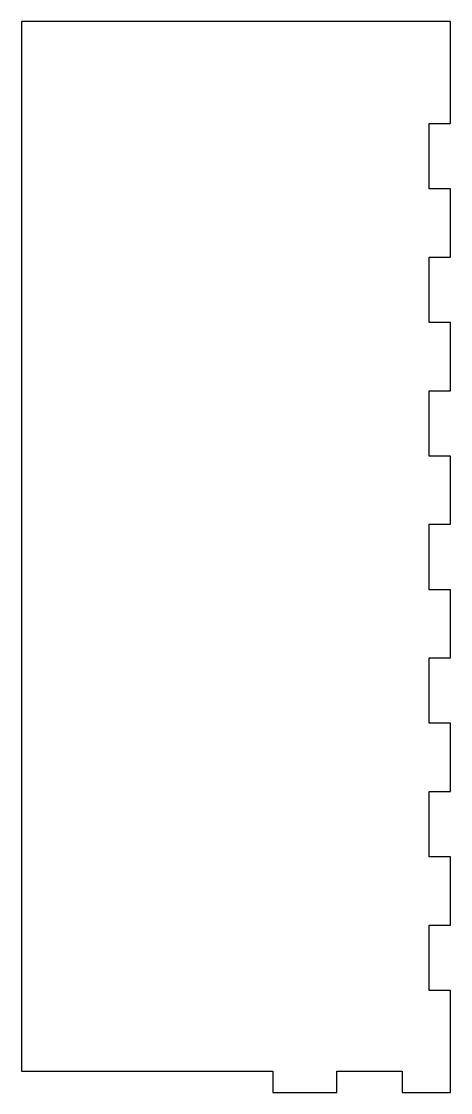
# Model space of a CAD drawing. Header units: millimetres. Extents: x 343 to 403, y -181 to -30.
import ezdxf

# ---------------------------------------------------------------- set-up
doc = ezdxf.new("R2010")
doc.units = ezdxf.units.MM
doc.layers.get('0').update_dxf_attribs({"linetype": 'CONTINUOUS'})

msp = doc.modelspace()

# ---------------------------------------------------------------- linework, layer by layer
msp.add_lwpolyline([(378.42, -180.62), (387.4, -180.62), (387.4, -177.62), (396.57, -177.62), (396.57, -180.62), (403.35, -180.62), (403.35, -166.3), (400.35, -166.3), (400.35, -157.13), (403.35, -157.13), (403.35, -147.56), (400.35, -147.56), (400.35, -138.4), (403.35, -138.4), (403.35, -128.83), (400.35, -128.83), (400.35, -119.67), (403.35, -119.67), (403.35, -110.1), (400.35, -110.1), (400.35, -100.93), (403.35, -100.93), (403.35, -91.37), (400.35, -91.37), (400.35, -82.2), (403.35, -82.2), (403.35, -72.63), (400.35, -72.63), (400.35, -63.47), (403.35, -63.47), (403.35, -53.9), (400.35, -53.9), (400.35, -44.74), (403.35, -44.74), (403.35, -30.42), (343.15, -30.42), (343.15, -177.62), (378.42, -177.62)], close=True)

doc.saveas('drawing.dxf')
